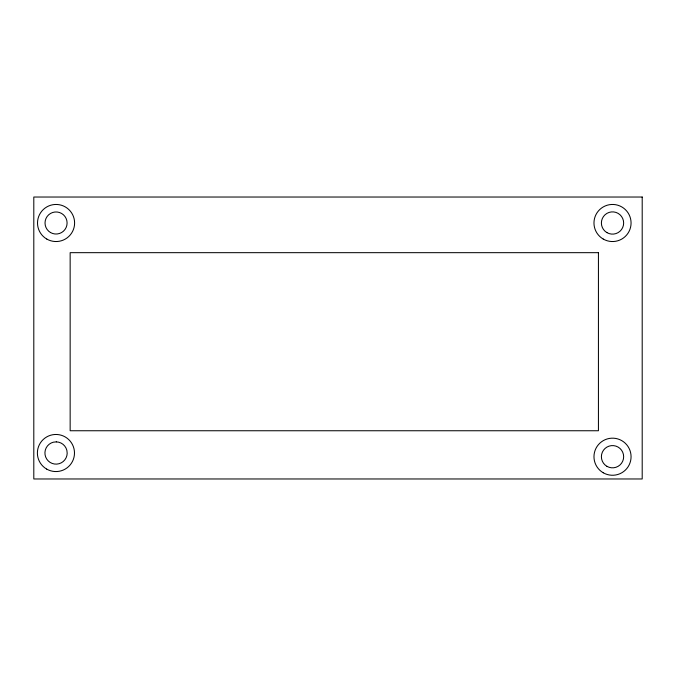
<?xml version="1.0" encoding="UTF-8"?>
<svg xmlns="http://www.w3.org/2000/svg" width="676" height="676" viewBox="0 0 676 676"><rect width="100%" height="100%" fill="white"/><g stroke="black" fill="none" stroke-linecap="round" stroke-linejoin="round"><path stroke-width="1.01" d="M56.302 441.876L53.412 442.188A11.129 11.129 0 0 0 45.055 454.695A11.129 11.129 0 0 0 56.784 464.108A11.129 11.129 0 0 0 67.186 453.25L66.865 450.36A11.129 11.129 0 0 0 56.302 441.876M642.2 197.029L33.8 197.029L33.8 478.971L642.2 478.971L642.2 197.029M598.429 252.672L70.152 252.672L70.152 430.747L598.429 430.747L598.429 252.672M606.955 466.347A11.129 11.129 0 0 0 623.652 456.714A11.129 11.129 0 0 0 606.955 447.073A11.129 11.129 0 0 0 606.955 466.347M606.955 232.637A11.129 11.129 0 0 0 623.652 222.995A11.129 11.129 0 0 0 606.955 213.362A11.129 11.129 0 0 0 606.955 232.637M50.539 232.552A11.036 11.036 0 0 0 67.093 222.995A11.036 11.036 0 0 0 50.539 213.439A11.036 11.036 0 0 0 50.539 232.552M46.661 469.076A18.548 18.548 0 0 0 74.487 453.013A18.548 18.548 0 0 0 46.661 436.95A18.548 18.548 0 0 0 46.661 469.076M46.788 239.059A18.548 18.548 0 0 0 74.605 222.995A18.548 18.548 0 0 0 46.788 206.932A18.548 18.548 0 0 0 46.788 239.059M603.245 239.059A18.548 18.548 0 0 0 631.071 222.995A18.548 18.548 0 0 0 603.245 206.932A18.548 18.548 0 0 0 603.245 239.059M603.245 472.777A18.548 18.548 0 0 0 631.071 456.714A18.548 18.548 0 0 0 603.245 440.651A18.548 18.548 0 0 0 603.245 472.777"/></g></svg>
